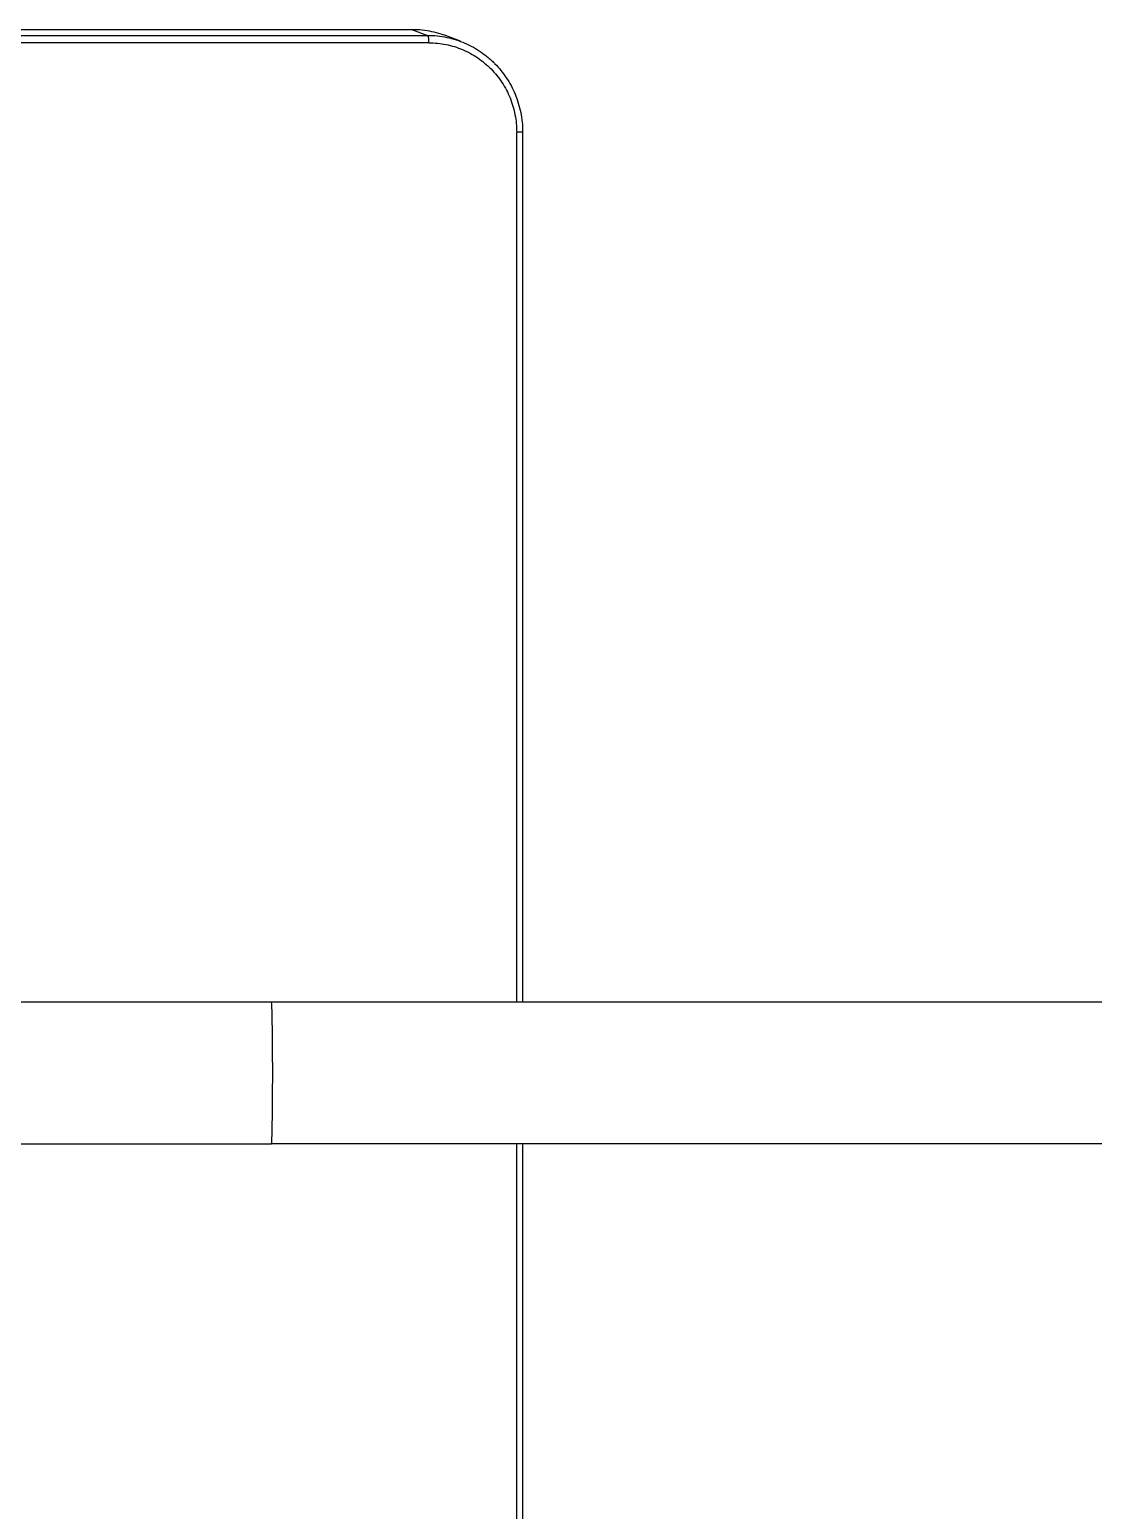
# Model space of a CAD drawing. Header units: millimetres. Extents: x -33000 to 294000, y 0 to 42408.
# Drawn here: x 264218.2 to 264360.9, y 15910.9 to 16109.6 of the extents above; entities that cross this region are included whole.
import ezdxf

# ---------------------------------------------------------------- set-up
doc = ezdxf.new("R2010")
doc.units = ezdxf.units.MM
doc.header["$LTSCALE"] = 50
doc.layers.add('arch', color=8, linetype='Continuous')

# ---------------------------------------------------------------- blocks, each defined once
blk = doc.blocks.new('A$C6CF502EC')
for p, q in [((-361.6, 139.97), (-542.87, 139.97)), ((-539.35, 139.21), (-359.58, 139.21)), ((-361.6, 139.97), (-359.58, 139.21)), ((-355.16, 138.41), (-357.18, 139.17)), ((-359.4, 138.21), (-539.17, 138.21)), ((-347.64, 9.5), (-347.64, 126.23)), ((-346.83, 9.5), (-346.83, 126.24)), ((-380.53, 9.5), (-440.47, 9.5)), ((-140.56, 9.5), (-380.53, 9.5)), ((-440.47, -9.5), (-380.53, -9.5)), ((-140.56, -9.5), (-380.53, -9.5)), ((-347.64, -126.23), (-347.64, -9.5)), ((-346.83, -126.24), (-346.83, -9.5))]:
    blk.add_line(p, q)
blk.add_ellipse((-380.53, 0), major_axis=(0, 9.5), ratio=0.017452, start_param=3.141593, end_param=6.283185)
for points, knots in [([(-357.18, 139.17), (-357.38, 139.24), (-357.58, 139.31), (-358.18, 139.5), (-358.59, 139.61), (-359.43, 139.79), (-359.86, 139.86), (-360.73, 139.95), (-361.16, 139.97), (-361.6, 139.97)], [0, 0, 0, 0, 0.141999, 0.141999, 0.427999, 0.427999, 0.714, 0.714, 1, 1, 1, 1]), ([(-359.58, 139.21), (-359.14, 139.21), (-358.7, 139.19), (-357.84, 139.1), (-357.41, 139.03), (-356.57, 138.85), (-356.16, 138.74), (-355.35, 138.48), (-354.96, 138.34), (-354.19, 138), (-353.81, 137.82), (-353.09, 137.41), (-352.74, 137.2), (-352.07, 136.73), (-351.75, 136.48), (-351.29, 136.09), (-351.14, 135.96), (-350.92, 135.76), (-350.81, 135.65), (-350.7, 135.55), (-350.63, 135.48), (-350.6, 135.44), (-350.28, 135.12), (-350.02, 134.82), (-349.51, 134.2), (-349.26, 133.87), (-348.81, 133.19), (-348.59, 132.83), (-348.2, 132.09), (-348.02, 131.72), (-347.69, 130.93), (-347.55, 130.53), (-347.29, 129.71), (-347.19, 129.29), (-347.01, 128.44), (-346.95, 128), (-346.86, 127.12), (-346.84, 126.68), (-346.84, 126.23)], [0, 0, 0, 0, 0.0625, 0.0625, 0.125, 0.125, 0.1875, 0.1875, 0.25, 0.25, 0.3125, 0.3125, 0.375, 0.375, 0.4375, 0.4375, 0.46875, 0.46875, 0.484375, 0.492188, 0.492188, 0.5, 0.5, 0.5625, 0.5625, 0.625, 0.625, 0.6875, 0.6875, 0.75, 0.75, 0.8125, 0.8125, 0.875, 0.875, 0.9375, 0.9375, 1, 1, 1, 1]), ([(-359.4, 138.21), (-359.4, 138.28), (-359.4, 138.34), (-359.41, 138.46), (-359.41, 138.52), (-359.42, 138.64), (-359.42, 138.7), (-359.44, 138.8), (-359.44, 138.85), (-359.46, 138.95), (-359.47, 138.99), (-359.49, 139.06), (-359.5, 139.09), (-359.52, 139.15), (-359.53, 139.17), (-359.56, 139.2), (-359.57, 139.21), (-359.58, 139.21)], [0, 0, 0, 0, 0.125, 0.125, 0.25, 0.25, 0.375, 0.375, 0.5, 0.5, 0.625, 0.625, 0.75, 0.75, 0.875, 0.875, 1, 1, 1, 1]), ([(-359.4, 138.21), (-359.02, 138.21), (-358.63, 138.19), (-357.86, 138.12), (-357.48, 138.06), (-356.73, 137.91), (-356.35, 137.81), (-355.62, 137.58), (-355.25, 137.45), (-354.54, 137.15), (-354.19, 136.98), (-353.51, 136.61), (-353.18, 136.41), (-352.54, 135.98), (-352.23, 135.74), (-351.64, 135.25), (-351.35, 134.98), (-350.81, 134.43), (-350.55, 134.14), (-350.06, 133.53), (-349.83, 133.21), (-349.4, 132.56), (-349.2, 132.22), (-348.84, 131.53), (-348.68, 131.18), (-348.38, 130.45), (-348.25, 130.08), (-348.03, 129.33), (-347.94, 128.95), (-347.79, 128.18), (-347.73, 127.79), (-347.65, 127.01), (-347.64, 126.62), (-347.64, 126.23)], [0, 0, 0, 0, 0.0625, 0.0625, 0.125, 0.125, 0.1875, 0.1875, 0.25, 0.25, 0.3125, 0.3125, 0.375, 0.375, 0.4375, 0.4375, 0.5, 0.5, 0.5625, 0.5625, 0.625, 0.625, 0.6875, 0.6875, 0.75, 0.75, 0.8125, 0.8125, 0.875, 0.875, 0.9375, 0.9375, 1, 1, 1, 1]), ([(-346.84, 126.23), (-346.83, 126.23), (-346.82, 126.23), (-346.83, 126.23), (-346.84, 126.23), (-346.87, 126.23), (-346.89, 126.23), (-346.94, 126.23), (-346.98, 126.23), (-347.05, 126.23), (-347.09, 126.23), (-347.18, 126.23), (-347.23, 126.23), (-347.34, 126.23), (-347.4, 126.23), (-347.51, 126.23), (-347.57, 126.23), (-347.64, 126.23)], [0, 0, 0, 0, 0.125, 0.125, 0.25, 0.25, 0.375, 0.375, 0.5, 0.5, 0.625, 0.625, 0.75, 0.75, 0.875, 0.875, 1, 1, 1, 1])]:
    blk.add_open_spline(points, degree=3, knots=knots)

msp = doc.modelspace()

# ---------------------------------------------------------------- block references
at = {"layer": 'arch', "ltscale": 25}
msp.add_blockref('A$C6CF502EC', (264631.21, 15969.6), dxfattribs=at)

doc.saveas('drawing.dxf')
